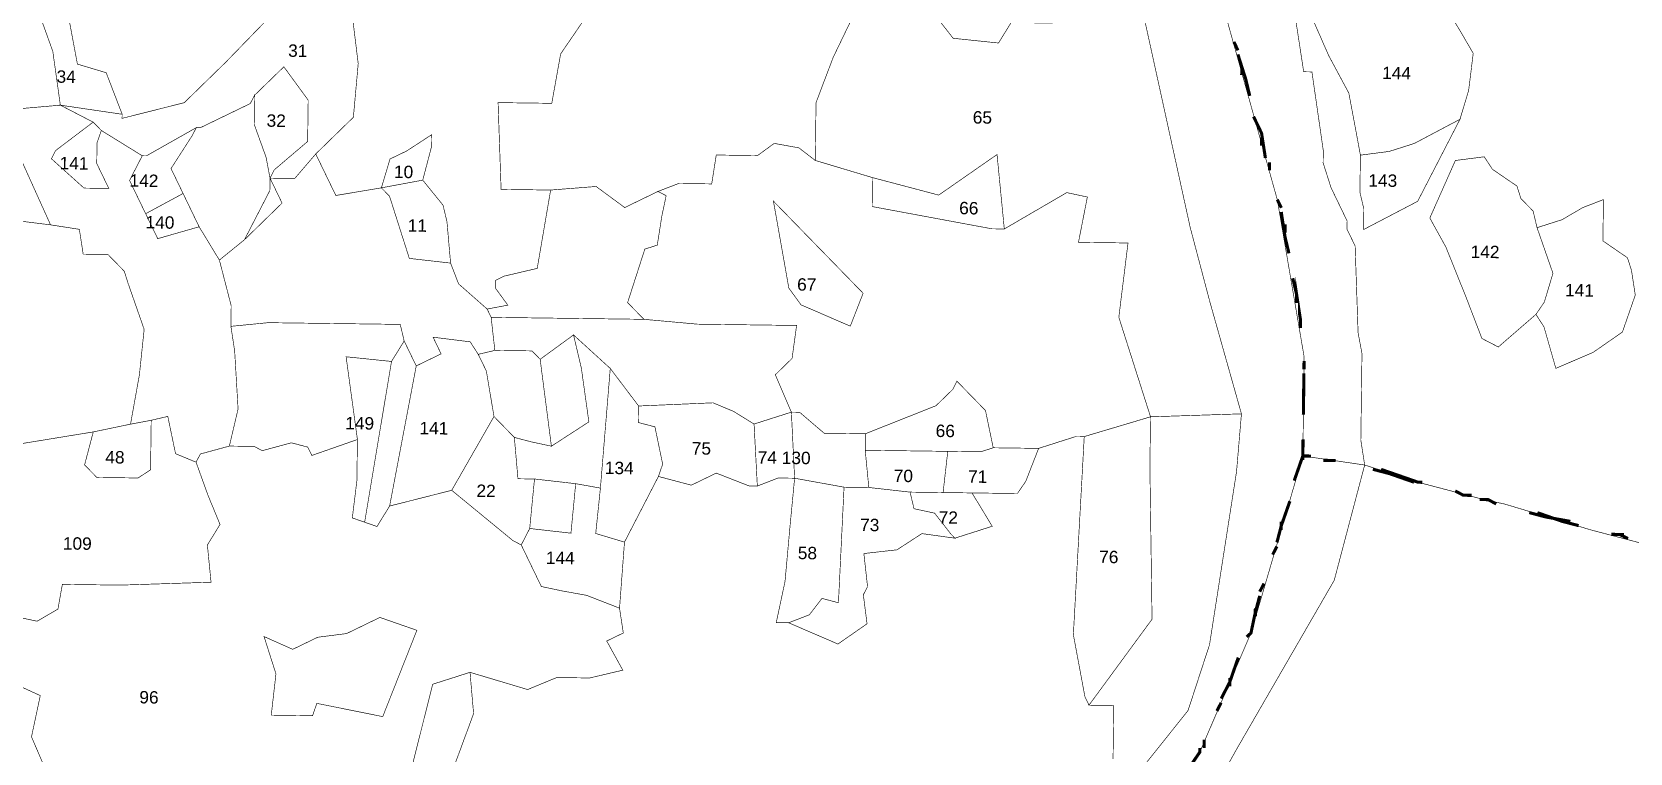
# Model space of a CAD drawing. Header units: metres. Extents: x 259177 to 277314, y 2171367 to 2185445.
# Drawn here: x 274169 to 275703, y 2176650 to 2177342 of the extents above; entities that cross this region are included whole.
import ezdxf

# ---------------------------------------------------------------- set-up
doc = ezdxf.new("R2010")
doc.units = ezdxf.units.M
doc.header["$MEASUREMENT"] = 0
for name, color, linetype in [('SURVEY NO.', 7, 'Continuous'), ('SURVEY PLOT BOUNDARY', 35, 'Continuous'), ('VILLAGE BOUNDARY', 212, 'Continuous')]:
    doc.layers.add(name, color=color, linetype=linetype)
doc.styles.add('PDF Arial', font='arial.ttf')

# ---------------------------------------------------------------- blocks, each defined once
blk = doc.blocks.new('FEWEWFEWQT')
at = {"layer": 'SURVEY PLOT BOUNDARY', "lineweight": 18, "const_width": 0.001}
for points in [[(282150.856, 2174210.3898), (282150.956, 2174210.5165), (282151.036, 2174210.7098), (282151.116, 2174210.9965), (282151.216, 2174210.9832), (282151.1693, 2174210.7965), (282151.016, 2174210.5232), (282150.9293, 2174210.3631)], [(282151.0893, 2174211.7366), (282151.1093, 2174211.6166), (282151.1226, 2174211.6166), (282151.1426, 2174211.4899), (282151.1426, 2174211.4699), (282151.156, 2174211.4299), (282151.1826, 2174211.3766), (282151.1826, 2174211.3632), (282151.196, 2174211.3366), (282151.2026, 2174211.1965), (282151.2093, 2174211.1632), (282151.2093, 2174211.0232), (282151.216, 2174210.9832), (282151.116, 2174210.9965), (282151.116, 2174211.1565), (282151.0693, 2174211.4099), (282150.9693, 2174211.7499)], [(282149.0428, 2174211.4432), (282149.0895, 2174211.3432), (282148.9095, 2174211.3632)], [(282150.796, 2174210.4031), (282150.936, 2174210.5832), (282150.9693, 2174210.6898), (282151.0093, 2174210.9699), (282151.016, 2174211.0632), (282150.9627, 2174211.2432), (282150.9293, 2174211.3632), (282150.836, 2174211.7633), (282150.836, 2174211.7699), (282150.8027, 2174211.9366), (282150.8293, 2174212.09), (282150.796, 2174212.2966), (282150.8227, 2174212.3033), (282150.9293, 2174212.29), (282150.916, 2174212.1766), (282150.9693, 2174211.7499), (282151.0693, 2174211.4099), (282151.116, 2174211.1565), (282151.116, 2174210.9965), (282151.036, 2174210.7098), (282150.956, 2174210.5165), (282150.856, 2174210.3898)], [(282149.5628, 2174211.7566), (282149.5828, 2174211.6099), (282149.5761, 2174211.5232), (282149.5161, 2174211.4632), (282149.4828, 2174211.4232), (282149.4428, 2174211.4232), (282149.4494, 2174211.4366), (282149.5028, 2174211.4832), (282149.5028, 2174211.5232), (282149.5028, 2174211.5499), (282149.4628, 2174211.6032), (282149.4161, 2174211.5566), (282149.4094, 2174211.5432), (282149.3294, 2174211.5032), (282149.3228, 2174211.5032), (282149.2428, 2174211.4566), (282149.2361, 2174211.4566), (282149.1695, 2174211.4966), (282149.1561, 2174211.5099), (282149.1028, 2174211.5366), (282149.2028, 2174211.5232), (282149.2028, 2174211.5166), (282149.3028, 2174211.5432), (282149.3694, 2174211.6099), (282149.4828, 2174211.7299)], [(282149.9627, 2174211.7099), (282149.9094, 2174211.6299), (282149.8961, 2174211.5499), (282149.8094, 2174211.5499), (282149.8161, 2174211.4099), (282149.8961, 2174211.4099), (282149.8761, 2174211.2832), (282149.8227, 2174211.2699), (282149.8094, 2174211.2632), (282149.8094, 2174211.2499), (282149.8294, 2174211.2232), (282149.7961, 2174211.2165), (282149.7494, 2174211.2566), (282149.7361, 2174211.2899), (282149.7294, 2174211.3566), (282149.7227, 2174211.3832), (282149.6894, 2174211.4232), (282149.7027, 2174211.4766), (282149.7027, 2174211.4966), (282149.6628, 2174211.4699), (282149.6361, 2174211.4566), (282149.6228, 2174211.4099), (282149.5494, 2174211.3966), (282149.5161, 2174211.4632), (282149.5761, 2174211.5232), (282149.5828, 2174211.6099), (282149.5628, 2174211.7566)], [(282150.396, 2174211.7299), (282150.3494, 2174211.6299), (282150.3227, 2174211.5566), (282150.3227, 2174211.4632), (282150.296, 2174211.4832), (282150.256, 2174211.4899), (282150.2294, 2174211.4699), (282150.1627, 2174211.4699), (282150.156, 2174211.4232), (282150.1027, 2174211.4232), (282150.0694, 2174211.4099), (282150.0161, 2174211.3832), (282149.9694, 2174211.4166), (282149.8961, 2174211.4099), (282149.8161, 2174211.4099), (282149.8094, 2174211.5499), (282149.8961, 2174211.5499), (282149.9094, 2174211.6299), (282149.9627, 2174211.7099)], [(282149.0695, 2174211.6766), (282149.0895, 2174211.6232), (282149.1028, 2174211.5366), (282149.0361, 2174211.5299)], [(282149.4828, 2174211.7299), (282149.3694, 2174211.6099), (282149.3028, 2174211.5432), (282149.2028, 2174211.5166), (282149.2028, 2174211.5232), (282149.1761, 2174211.5899), (282149.1295, 2174211.6032), (282149.1161, 2174211.6699)], [(282151.6626, 2174210.8632), (282151.5826, 2174210.8832), (282151.4426, 2174210.9232), (282151.4093, 2174210.9299), (282151.3026, 2174210.9565), (282151.216, 2174210.9832), (282151.2093, 2174211.0232), (282151.2093, 2174211.1632), (282151.2026, 2174211.1965), (282151.196, 2174211.3366), (282151.1826, 2174211.3632), (282151.1826, 2174211.3766), (282151.156, 2174211.4299), (282151.1426, 2174211.4699), (282151.1426, 2174211.4899), (282151.1226, 2174211.6166), (282151.1093, 2174211.6166), (282151.0893, 2174211.7366)], [(282151.116, 2174211.7166), (282151.1493, 2174211.6433), (282151.1826, 2174211.5832), (282151.196, 2174211.5166), (282151.2026, 2174211.4832), (282151.2026, 2174211.4232), (282151.2093, 2174211.3966), (282151.2093, 2174211.3632), (282151.296, 2174211.4099), (282151.3626, 2174211.5432), (282151.376, 2174211.5899), (282151.3826, 2174211.6499), (282151.3626, 2174211.6833), (282151.3293, 2174211.7366)], [(282150.836, 2174211.7633), (282150.9293, 2174211.3632), (282150.9627, 2174211.2432), (282151.016, 2174211.0632), (282150.8693, 2174211.0565), (282150.816, 2174211.2165), (282150.8293, 2174211.3366), (282150.7493, 2174211.3366), (282150.7627, 2174211.4099), (282150.7293, 2174211.4166), (282150.6293, 2174211.3566), (282150.616, 2174211.4766), (282150.5227, 2174211.4099), (282150.416, 2174211.4366), (282150.3227, 2174211.4632), (282150.3227, 2174211.5566), (282150.3494, 2174211.6299), (282150.396, 2174211.7299)], [(282150.516, 2174211.6966), (282150.5427, 2174211.6633), (282150.616, 2174211.6566), (282150.636, 2174211.6899)], [(282149.0361, 2174211.5299), (282149.1028, 2174211.5366), (282149.1561, 2174211.5099), (282149.0961, 2174211.4632), (282149.0895, 2174211.4499), (282149.1428, 2174211.4032), (282149.1828, 2174211.4032), (282149.1628, 2174211.4432), (282149.1628, 2174211.4766), (282149.1695, 2174211.4966), (282149.2361, 2174211.4566), (282149.2161, 2174211.4166), (282149.2428, 2174211.3632), (282149.2628, 2174211.3232), (282149.3294, 2174211.3432), (282149.3628, 2174211.2899), (282149.3828, 2174211.2165), (282149.3828, 2174211.1832), (282149.3894, 2174211.1432), (282149.3961, 2174211.0499), (282149.3828, 2174210.9899), (282149.3361, 2174210.9765), (282149.3294, 2174210.9632), (282149.2961, 2174210.9765), (282149.2828, 2174211.0365), (282149.2561, 2174211.0299), (282149.2228, 2174211.0232), (282149.2361, 2174211.1032), (282149.2428, 2174211.1765), (282149.2161, 2174211.2499), (282149.2095, 2174211.2699), (282149.1828, 2174211.2966), (282149.1428, 2174211.2966), (282149.1361, 2174211.3366), (282149.0895, 2174211.3432), (282149.0428, 2174211.4432)], [(282148.9095, 2174211.3632), (282149.0895, 2174211.3432), (282149.1361, 2174211.3366), (282149.1428, 2174211.2966), (282149.1828, 2174211.2966), (282149.2095, 2174211.2699), (282149.2161, 2174211.2499), (282149.2428, 2174211.1765), (282149.2361, 2174211.1032), (282149.2228, 2174211.0232), (282149.1628, 2174211.0099), (282149.0495, 2174210.9899)], [(282150.816, 2174210.5032), (282150.816, 2174210.5898), (282150.776, 2174210.5898), (282150.876, 2174210.7298), (282150.8693, 2174210.9765), (282150.8693, 2174211.0565), (282151.016, 2174211.0632), (282151.0093, 2174210.9699), (282150.9693, 2174210.6898), (282150.936, 2174210.5832), (282150.796, 2174210.4031)], [(282149.0495, 2174210.9899), (282149.1628, 2174211.0099), (282149.1495, 2174210.9565), (282149.1695, 2174210.9365), (282149.2361, 2174210.9365), (282149.2561, 2174210.9499), (282149.2561, 2174211.0299), (282149.2828, 2174211.0365), (282149.2961, 2174210.9765), (282149.3294, 2174210.9632), (282149.3494, 2174210.9099), (282149.3694, 2174210.8632), (282149.3494, 2174210.8298), (282149.3561, 2174210.7698), (282149.2095, 2174210.7632), (282149.1161, 2174210.7632), (282149.1095, 2174210.7232), (282149.0761, 2174210.7032), (282149.0095, 2174210.7165)], [(282149.7094, 2174210.3565), (282149.7827, 2174210.5632), (282149.7761, 2174210.6298), (282149.8694, 2174210.6032), (282149.9161, 2174210.6232), (282149.9694, 2174210.6232), (282150.0227, 2174210.6365), (282149.9961, 2174210.6832), (282150.0227, 2174210.6965), (282150.0161, 2174210.7365), (282150.0227, 2174210.8432), (282150.0761, 2174210.9499), (282150.1294, 2174210.9365), (282150.1694, 2174210.9565), (282150.2227, 2174210.9365), (282150.236, 2174210.9365), (282150.2694, 2174210.9499), (282150.296, 2174210.9499), (282150.2894, 2174210.8699), (282150.2827, 2174210.7832), (282150.2694, 2174210.7165), (282150.2894, 2174210.7165), (282150.3694, 2174210.6832), (282150.416, 2174210.7165), (282150.4094, 2174210.7632), (282150.416, 2174210.7765), (282150.4094, 2174210.8298), (282150.4627, 2174210.8365), (282150.5027, 2174210.8632), (282150.556, 2174210.8565), (282150.616, 2174210.8765), (282150.5827, 2174210.9299), (282150.656, 2174210.9299), (282150.6693, 2174210.9499), (282150.6893, 2174211.0032), (282150.7493, 2174211.0232), (282150.7627, 2174211.0232), (282150.7493, 2174210.7032), (282150.7693, 2174210.6032), (282150.776, 2174210.5898), (282150.816, 2174210.5898), (282150.816, 2174210.5032)], [(282149.0961, 2174210.4565), (282149.0695, 2174210.5165), (282149.0828, 2174210.5832), (282148.9628, 2174210.6365)], [(282149.0095, 2174210.7165), (282149.0761, 2174210.7032), (282149.1095, 2174210.7232), (282149.1161, 2174210.7632), (282149.2095, 2174210.7632), (282149.3561, 2174210.7698), (282149.3494, 2174210.8298), (282149.3694, 2174210.8632), (282149.3494, 2174210.9099), (282149.3294, 2174210.9632), (282149.3361, 2174210.9765), (282149.3828, 2174210.9899), (282149.4228, 2174210.9899), (282149.4361, 2174210.9832), (282149.4828, 2174210.9965), (282149.5094, 2174210.9899), (282149.5161, 2174210.9765), (282149.5894, 2174211.0032), (282149.5894, 2174210.9965), (282149.5894, 2174210.9365), (282149.5828, 2174210.8765), (282149.6028, 2174210.8699), (282149.6228, 2174210.8632), (282149.6428, 2174210.8965), (282149.7427, 2174210.9232), (282149.8427, 2174210.8432), (282149.8561, 2174210.8365), (282149.8894, 2174210.7698), (282149.9227, 2174210.7632), (282149.9627, 2174210.7565), (282150.0161, 2174210.7365), (282150.0227, 2174210.6965), (282149.9961, 2174210.6832), (282150.0227, 2174210.6365), (282149.9694, 2174210.6232), (282149.9161, 2174210.6232), (282149.8694, 2174210.6032), (282149.7761, 2174210.6298), (282149.7161, 2174210.6098), (282149.6828, 2174210.4698)], [(282150.9293, 2174210.3631), (282151.016, 2174210.5232), (282151.1693, 2174210.7965), (282151.216, 2174210.9832), (282151.3026, 2174210.9565), (282151.4093, 2174210.9299), (282151.4426, 2174210.9232), (282151.5826, 2174210.8832), (282151.6626, 2174210.8632), (282151.7693, 2174210.8432), (282151.8226, 2174210.8298), (282151.9892, 2174210.7832), (282152.0959, 2174210.7565), (282152.1026, 2174210.7165), (282152.2359, 2174210.6898), (282152.3692, 2174210.6698), (282152.4359, 2174210.6565), (282152.5892, 2174210.5098)], [(282148.7095, 2174210.4031), (282148.4695, 2174210.6098), (282148.5495, 2174210.7232), (282148.6095, 2174210.7032), (282148.6962, 2174210.6965), (282148.7895, 2174210.6965), (282148.8761, 2174210.6832), (282148.9628, 2174210.6365), (282149.0828, 2174210.5832), (282149.0695, 2174210.5165), (282149.0961, 2174210.4565)]]:
    blk.add_lwpolyline(points, dxfattribs=at)
for points in [[(282150.7027, 2174211.6899), (282150.636, 2174211.6899), (282150.616, 2174211.6566), (282150.5427, 2174211.6633), (282150.516, 2174211.6966), (282150.5294, 2174211.7299), (282150.5427, 2174211.7499), (282150.5694, 2174211.7433), (282150.616, 2174211.7433), (282150.6827, 2174211.7899)], [(282149.2028, 2174211.5232), (282149.1028, 2174211.5366), (282149.0895, 2174211.6232), (282149.0695, 2174211.6766), (282149.0761, 2174211.7033), (282149.0695, 2174211.7766), (282149.1495, 2174211.6966), (282149.1161, 2174211.6699), (282149.1295, 2174211.6032), (282149.1761, 2174211.5899)], [(282151.116, 2174211.7166), (282151.2026, 2174211.7299), (282151.2826, 2174211.7433), (282151.3293, 2174211.7366), (282151.3626, 2174211.6833), (282151.3826, 2174211.6499), (282151.376, 2174211.5899), (282151.3626, 2174211.5432), (282151.2893, 2174211.5032), (282151.2493, 2174211.4899), (282151.2026, 2174211.4832), (282151.196, 2174211.5166), (282151.1826, 2174211.5832), (282151.1493, 2174211.6433)], [(282149.4428, 2174211.4232), (282149.4361, 2174211.4566), (282149.4161, 2174211.5099), (282149.4161, 2174211.5566), (282149.4628, 2174211.6032), (282149.5028, 2174211.5499), (282149.5028, 2174211.5232), (282149.5028, 2174211.4832), (282149.4494, 2174211.4366)], [(282149.4428, 2174211.4232), (282149.4428, 2174211.4032), (282149.4028, 2174211.3232), (282149.3628, 2174211.2899), (282149.3294, 2174211.3432), (282149.3028, 2174211.3966), (282149.2828, 2174211.4366), (282149.3161, 2174211.4899), (282149.3228, 2174211.5032), (282149.3294, 2174211.5032), (282149.4094, 2174211.5432), (282149.4161, 2174211.5566), (282149.4161, 2174211.5099), (282149.4361, 2174211.4566)], [(282151.2026, 2174211.4832), (282151.2493, 2174211.4899), (282151.2893, 2174211.5032), (282151.3626, 2174211.5432), (282151.296, 2174211.4099), (282151.2093, 2174211.3632), (282151.2093, 2174211.3966), (282151.2026, 2174211.4232)], [(282149.1695, 2174211.4966), (282149.1628, 2174211.4766), (282149.1628, 2174211.4432), (282149.1828, 2174211.4032), (282149.1428, 2174211.4032), (282149.0895, 2174211.4499), (282149.0961, 2174211.4632), (282149.1561, 2174211.5099)], [(282149.3028, 2174211.3966), (282149.2428, 2174211.3632), (282149.2161, 2174211.4166), (282149.2361, 2174211.4566), (282149.2428, 2174211.4566), (282149.3228, 2174211.5032), (282149.3161, 2174211.4899), (282149.2828, 2174211.4366)], [(282149.6894, 2174211.4232), (282149.6228, 2174211.4099), (282149.6361, 2174211.4566), (282149.6628, 2174211.4699), (282149.7027, 2174211.4966), (282149.7027, 2174211.4766)], [(282150.416, 2174211.4366), (282150.416, 2174211.3899), (282150.6093, 2174211.3566), (282150.6293, 2174211.3566), (282150.7293, 2174211.4166), (282150.7627, 2174211.4099), (282150.7493, 2174211.3366), (282150.8293, 2174211.3366), (282150.816, 2174211.2165), (282150.8693, 2174211.0565), (282150.7627, 2174211.0232), (282150.7493, 2174211.0232), (282150.6893, 2174211.0032), (282150.616, 2174211.0032), (282150.6027, 2174211.0632), (282150.556, 2174211.1099), (282150.5494, 2174211.0965), (282150.5227, 2174211.0699), (282150.4094, 2174211.0232), (282150.3427, 2174211.0232), (282150.3027, 2174211.0565), (282150.2894, 2174211.0565), (282150.2627, 2174211.1165), (282150.2894, 2174211.1432), (282150.296, 2174211.1965), (282150.1361, 2174211.1965), (282150.0494, 2174211.2032), (282150.0227, 2174211.2299), (282150.0494, 2174211.3166), (282150.0694, 2174211.3232), (282150.0761, 2174211.3699), (282150.0827, 2174211.4032), (282150.0694, 2174211.4099), (282150.1027, 2174211.4232), (282150.156, 2174211.4232), (282150.1627, 2174211.4699), (282150.2294, 2174211.4699), (282150.256, 2174211.4899), (282150.296, 2174211.4832), (282150.3227, 2174211.4632)], [(282150.6293, 2174211.3566), (282150.6093, 2174211.3566), (282150.416, 2174211.3899), (282150.416, 2174211.4366), (282150.5227, 2174211.4099), (282150.616, 2174211.4766)], [(282151.4893, 2174211.2299), (282151.4293, 2174211.1765), (282151.4026, 2174211.1899), (282151.376, 2174211.2566), (282151.3426, 2174211.3366), (282151.316, 2174211.3832), (282151.356, 2174211.4766), (282151.4026, 2174211.4832), (282151.416, 2174211.4632), (282151.456, 2174211.4366), (282151.4626, 2174211.4166), (282151.4826, 2174211.3966), (282151.4893, 2174211.3699), (282151.5159, 2174211.2966), (282151.5026, 2174211.2499)], [(282151.316, 2174211.3832), (282151.3426, 2174211.3366), (282151.376, 2174211.2566), (282151.4026, 2174211.1899), (282151.4293, 2174211.1765), (282151.4893, 2174211.2299), (282151.5026, 2174211.2099), (282151.5226, 2174211.1432), (282151.5826, 2174211.1699), (282151.6293, 2174211.2032), (282151.6493, 2174211.2632), (282151.6426, 2174211.3032), (282151.6359, 2174211.3232), (282151.5959, 2174211.3499), (282151.5959, 2174211.4166), (282151.5626, 2174211.4032), (282151.5293, 2174211.3832), (282151.4893, 2174211.3699), (282151.4826, 2174211.3966), (282151.4626, 2174211.4166), (282151.456, 2174211.4366), (282151.416, 2174211.4632), (282151.4026, 2174211.4832), (282151.356, 2174211.4766)], [(282149.6628, 2174211.1632), (282149.6561, 2174211.1899), (282149.4428, 2174211.1899), (282149.3828, 2174211.1832), (282149.3828, 2174211.2165), (282149.3628, 2174211.2899), (282149.4028, 2174211.3232), (282149.4628, 2174211.3832), (282149.4428, 2174211.4232), (282149.4828, 2174211.4232), (282149.5161, 2174211.4632), (282149.5494, 2174211.3966), (282149.6228, 2174211.4099), (282149.6361, 2174211.3966), (282149.6694, 2174211.2966), (282149.7361, 2174211.2899), (282149.7494, 2174211.2566), (282149.7961, 2174211.2165), (282149.8027, 2174211.2032), (282149.8094, 2174211.1499), (282149.7827, 2174211.1432), (282149.7694, 2174211.1632), (282149.7094, 2174211.1699), (282149.7227, 2174211.1432), (282149.6828, 2174211.1232)], [(282149.4028, 2174211.3232), (282149.4428, 2174211.4032), (282149.4428, 2174211.4232), (282149.4628, 2174211.3832)], [(282149.7361, 2174211.2899), (282149.6694, 2174211.2966), (282149.6361, 2174211.3966), (282149.6228, 2174211.4099), (282149.6894, 2174211.4232), (282149.7227, 2174211.3832), (282149.7294, 2174211.3566)], [(282150.0494, 2174211.2032), (282149.9094, 2174211.2032), (282149.8027, 2174211.2032), (282149.7961, 2174211.2165), (282149.8294, 2174211.2232), (282149.8094, 2174211.2499), (282149.8094, 2174211.2632), (282149.8227, 2174211.2699), (282149.8761, 2174211.2832), (282149.8961, 2174211.4099), (282149.9694, 2174211.4166), (282150.0161, 2174211.3832), (282150.0694, 2174211.4099), (282150.0827, 2174211.4032), (282150.0761, 2174211.3699), (282150.0694, 2174211.3232), (282150.0494, 2174211.3166), (282150.0227, 2174211.2299)], [(282151.4893, 2174211.2299), (282151.5026, 2174211.2499), (282151.5159, 2174211.2966), (282151.4893, 2174211.3699), (282151.5293, 2174211.3832), (282151.5626, 2174211.4032), (282151.5959, 2174211.4166), (282151.5959, 2174211.3499), (282151.6359, 2174211.3232), (282151.6426, 2174211.3032), (282151.6493, 2174211.2632), (282151.6293, 2174211.2032), (282151.5826, 2174211.1699), (282151.5226, 2174211.1432), (282151.5026, 2174211.2099)], [(282149.2428, 2174211.3632), (282149.3028, 2174211.3966), (282149.3294, 2174211.3432), (282149.2628, 2174211.3232)], [(282150.4027, 2174211.2499), (282150.3827, 2174211.1965), (282150.3027, 2174211.2299), (282150.2827, 2174211.2566), (282150.256, 2174211.3966)], [(282150.4027, 2174211.2499), (282150.256, 2174211.3966), (282150.2827, 2174211.2566), (282150.3027, 2174211.2299), (282150.3827, 2174211.1965)], [(282149.8094, 2174211.1499), (282149.8027, 2174211.2032), (282149.9094, 2174211.2032), (282150.0494, 2174211.2032), (282150.1361, 2174211.1965), (282150.296, 2174211.1965), (282150.2894, 2174211.1432), (282150.2627, 2174211.1165), (282150.2894, 2174211.0565), (282150.2294, 2174211.0365), (282150.196, 2174211.0565), (282150.1627, 2174211.0699), (282150.0427, 2174211.0632), (282149.9961, 2174211.1232), (282149.9361, 2174211.1765), (282149.8827, 2174211.1365), (282149.8694, 2174211.1499)], [(282149.6628, 2174211.1632), (282149.6428, 2174211.1299), (282149.5694, 2174211.1365), (282149.5894, 2174211.0032), (282149.5161, 2174210.9765), (282149.5094, 2174210.9899), (282149.4828, 2174210.9965), (282149.4361, 2174210.9832), (282149.4228, 2174210.9899), (282149.3828, 2174210.9899), (282149.3961, 2174211.0499), (282149.3894, 2174211.1432), (282149.3828, 2174211.1832), (282149.4428, 2174211.1899), (282149.6561, 2174211.1899)], [(282149.7827, 2174211.1432), (282149.7961, 2174211.1165), (282149.8094, 2174211.0432), (282149.7427, 2174210.9232), (282149.6428, 2174210.8965), (282149.6828, 2174211.1232), (282149.7227, 2174211.1432), (282149.7094, 2174211.1699), (282149.7694, 2174211.1632)], [(282149.9961, 2174211.1232), (282149.9827, 2174210.9299), (282149.9427, 2174210.9365), (282149.8761, 2174210.9432), (282149.8494, 2174210.9432), (282149.8427, 2174211.0099), (282149.8694, 2174211.0032), (282149.9027, 2174210.9965), (282149.9627, 2174211.0365), (282149.9494, 2174211.1232), (282149.9361, 2174211.1765)], [(282149.9027, 2174210.9965), (282149.8827, 2174211.1365), (282149.9361, 2174211.1765), (282149.9494, 2174211.1232), (282149.9627, 2174211.0365)], [(282149.6828, 2174211.1232), (282149.6428, 2174210.8965), (282149.6228, 2174210.8632), (282149.6028, 2174210.8699), (282149.6161, 2174210.9565), (282149.6428, 2174211.1299), (282149.6628, 2174211.1632)], [(282149.8827, 2174211.1365), (282149.9027, 2174210.9965), (282149.8694, 2174211.0032), (282149.8427, 2174211.0099), (282149.8094, 2174211.0432), (282149.7961, 2174211.1165), (282149.7827, 2174211.1432), (282149.8094, 2174211.1499), (282149.8694, 2174211.1499)], [(282149.6428, 2174211.1299), (282149.6161, 2174210.9565), (282149.6028, 2174210.8699), (282149.5828, 2174210.8765), (282149.5894, 2174210.9365), (282149.5894, 2174210.9965), (282149.5894, 2174211.0032), (282149.5694, 2174211.1365)], [(282150.0427, 2174211.0632), (282150.0427, 2174211.0365), (282150.0694, 2174211.0299), (282150.0827, 2174210.9699), (282150.0761, 2174210.9499), (282150.0227, 2174210.8432), (282149.9761, 2174210.8565), (282149.9827, 2174210.9299), (282149.9961, 2174211.1232)], [(282150.616, 2174211.0032), (282150.596, 2174210.9965), (282150.5427, 2174210.9965), (282150.4094, 2174210.9965), (282150.4094, 2174211.0232), (282150.5227, 2174211.0699), (282150.5494, 2174211.0965), (282150.556, 2174211.1099), (282150.6027, 2174211.0632)], [(282150.2294, 2174211.0365), (282150.236, 2174210.9365), (282150.2227, 2174210.9365), (282150.1694, 2174210.9565), (282150.1294, 2174210.9365), (282150.0761, 2174210.9499), (282150.0827, 2174210.9699), (282150.0694, 2174211.0299), (282150.0427, 2174211.0365), (282150.0427, 2174211.0632), (282150.1627, 2174211.0699), (282150.196, 2174211.0565)], [(282149.8761, 2174210.9432), (282149.8694, 2174210.8632), (282149.8561, 2174210.8365), (282149.8427, 2174210.8432), (282149.7427, 2174210.9232), (282149.8094, 2174211.0432), (282149.8427, 2174211.0099), (282149.8494, 2174210.9432)], [(282150.296, 2174210.9499), (282150.2694, 2174210.9499), (282150.236, 2174210.9365), (282150.2294, 2174211.0365), (282150.2894, 2174211.0565)], [(282150.4094, 2174211.0232), (282150.4094, 2174210.9965), (282150.416, 2174210.9365), (282150.376, 2174210.9365), (282150.296, 2174210.9499), (282150.2894, 2174211.0565), (282150.3027, 2174211.0565), (282150.3427, 2174211.0232)], [(282150.776, 2174210.5898), (282150.7693, 2174210.6032), (282150.7493, 2174210.7032), (282150.7627, 2174211.0232), (282150.8693, 2174211.0565), (282150.8693, 2174210.9765), (282150.876, 2174210.7298)], [(282149.1628, 2174211.0099), (282149.2228, 2174211.0232), (282149.2561, 2174211.0299), (282149.2561, 2174210.9499), (282149.2361, 2174210.9365), (282149.1695, 2174210.9365), (282149.1495, 2174210.9565)], [(282150.536, 2174210.9299), (282150.4827, 2174210.9299), (282150.416, 2174210.9365), (282150.4094, 2174210.9965), (282150.5427, 2174210.9965)], [(282150.6893, 2174211.0032), (282150.6693, 2174210.9499), (282150.656, 2174210.9299), (282150.5827, 2174210.9299), (282150.536, 2174210.9299), (282150.5427, 2174210.9965), (282150.596, 2174210.9965), (282150.616, 2174211.0032)], [(282149.9827, 2174210.9299), (282149.9761, 2174210.8565), (282150.0227, 2174210.8432), (282150.0161, 2174210.7365), (282149.9627, 2174210.7565), (282149.9227, 2174210.7632), (282149.8894, 2174210.7698), (282149.8561, 2174210.8365), (282149.8694, 2174210.8632), (282149.9361, 2174210.8565), (282149.9427, 2174210.9365)], [(282149.9427, 2174210.9365), (282149.9361, 2174210.8565), (282149.8694, 2174210.8632), (282149.8761, 2174210.9432)], [(282150.376, 2174210.9365), (282150.3694, 2174210.7498), (282150.3427, 2174210.7565), (282150.3227, 2174210.7298), (282150.2894, 2174210.7165), (282150.2694, 2174210.7165), (282150.2827, 2174210.7832), (282150.2894, 2174210.8699), (282150.296, 2174210.9499)], [(282150.4827, 2174210.9299), (282150.4894, 2174210.9032), (282150.5227, 2174210.8965), (282150.5494, 2174210.8632), (282150.556, 2174210.8565), (282150.5027, 2174210.8632), (282150.4627, 2174210.8365), (282150.4094, 2174210.8298), (282150.416, 2174210.7765), (282150.4094, 2174210.7632), (282150.416, 2174210.7165), (282150.3694, 2174210.6832), (282150.2894, 2174210.7165), (282150.3227, 2174210.7298), (282150.3427, 2174210.7565), (282150.3694, 2174210.7498), (282150.376, 2174210.9365), (282150.416, 2174210.9365)], [(282150.5827, 2174210.9299), (282150.616, 2174210.8765), (282150.556, 2174210.8565), (282150.5494, 2174210.8632), (282150.5227, 2174210.8965), (282150.4894, 2174210.9032), (282150.4827, 2174210.9299), (282150.536, 2174210.9299)], [(282149.6894, 2174210.6965), (282149.6361, 2174210.5565), (282149.5294, 2174210.5765), (282149.5228, 2174210.5565), (282149.4561, 2174210.5565), (282149.4628, 2174210.6232), (282149.4428, 2174210.6832), (282149.4894, 2174210.6632), (282149.5294, 2174210.6832), (282149.5761, 2174210.6898), (282149.6294, 2174210.7165)], [(282149.6894, 2174210.6965), (282149.6294, 2174210.7165), (282149.5761, 2174210.6898), (282149.5294, 2174210.6832), (282149.4894, 2174210.6632), (282149.4428, 2174210.6832), (282149.4628, 2174210.6232), (282149.4561, 2174210.5565), (282149.5228, 2174210.5565), (282149.5294, 2174210.5765), (282149.6361, 2174210.5565)], [(282149.7094, 2174210.3565), (282149.6761, 2174210.4231), (282149.5894, 2174210.4231), (282149.5828, 2174210.4765), (282149.6828, 2174210.4698), (282149.7161, 2174210.6098), (282149.7761, 2174210.6298), (282149.7827, 2174210.5632)]]:
    blk.add_lwpolyline(points, close=True, dxfattribs=at)
at = {"layer": 'VILLAGE BOUNDARY', "const_width": 0.005}
for points in [[(282150.996, 2174211.6633), (282151.0027, 2174211.6499)], [(282151.0227, 2174211.5766), (282151.016, 2174211.6032), (282151.0027, 2174211.6433)], [(282151.0093, 2174211.6232), (282151.0093, 2174211.6099)], [(282151.0293, 2174211.5432), (282151.0426, 2174211.5166), (282151.0493, 2174211.4766)], [(282151.0426, 2174211.4966), (282151.0426, 2174211.5099)], [(282151.056, 2174211.4566), (282151.056, 2174211.4699)], [(282151.0693, 2174211.4099), (282151.076, 2174211.3966)], [(282151.0893, 2174211.3232), (282151.0826, 2174211.3499), (282151.076, 2174211.3899)], [(282151.0826, 2174211.3699), (282151.0826, 2174211.3566)], [(282151.096, 2174211.2832), (282151.1026, 2174211.2566)], [(282151.1093, 2174211.2032), (282151.1093, 2174211.2165), (282151.1026, 2174211.2566), (282151.1026, 2174211.2432)], [(282151.116, 2174211.1499), (282151.116, 2174211.1365)], [(282151.116, 2174211.0632), (282151.116, 2174211.0899), (282151.116, 2174211.1299)], [(282151.116, 2174211.1099), (282151.116, 2174211.0899)], [(282151.1293, 2174210.9965), (282151.116, 2174210.9965), (282151.116, 2174211.0232)], [(282151.116, 2174210.9965), (282151.1026, 2174210.9565)], [(282151.116, 2174210.9899), (282151.116, 2174210.9965), (282151.1226, 2174210.9965)], [(282151.1493, 2174210.9899), (282151.1626, 2174210.9899)], [(282151.1693, 2174210.9899), (282151.156, 2174210.9899)], [(282151.2293, 2174210.9765), (282151.256, 2174210.9699), (282151.296, 2174210.9565)], [(282151.3093, 2174210.9565), (282151.3026, 2174210.9565), (282151.2826, 2174210.9632), (282151.2426, 2174210.9765)], [(282151.3893, 2174210.9365), (282151.376, 2174210.9365), (282151.3626, 2174210.9432)], [(282151.076, 2174210.8565), (282151.0826, 2174210.8832), (282151.096, 2174210.9232)], [(282151.4293, 2174210.9232), (282151.416, 2174210.9299), (282151.4093, 2174210.9299), (282151.4026, 2174210.9299)], [(282151.4826, 2174210.9099), (282151.5093, 2174210.9032), (282151.5493, 2174210.8965)], [(282151.5626, 2174210.8899), (282151.5359, 2174210.8965), (282151.4959, 2174210.9099)], [(282151.0826, 2174210.8899), (282151.0826, 2174210.8765)], [(282151.6159, 2174210.8765), (282151.6359, 2174210.8765)], [(282151.6426, 2174210.8699), (282151.6293, 2174210.8765)], [(282151.076, 2174210.8499), (282151.0693, 2174210.8365)], [(282151.0493, 2174210.7765), (282151.056, 2174210.7898)], [(282151.0493, 2174210.7698), (282151.0426, 2174210.7432), (282151.036, 2174210.7098), (282151.0293, 2174210.7032)], [(282151.0426, 2174210.7365), (282151.0426, 2174210.7498)], [(282150.9893, 2174210.6032), (282151.0027, 2174210.6298), (282151.016, 2174210.6698)], [(282151.0027, 2174210.6365), (282151.0027, 2174210.6232)], [(282150.9893, 2174210.5965), (282150.9827, 2174210.5832)], [(282150.956, 2174210.5232), (282150.956, 2174210.5165), (282150.9427, 2174210.4965), (282150.916, 2174210.4632)], [(282150.9627, 2174210.5232), (282150.9627, 2174210.5365)]]:
    blk.add_lwpolyline(points, dxfattribs=at)
at = {"layer": 'SURVEY NO.', "char_height": 0.02, "attachment_point": 7, "style": 'PDF Arial'}
for s, insert in [('31', (282149.4694, 2174211.6192)), ('144', (282151.236, 2174211.6065)), ('34', (282149.0961, 2174211.5725)), ('65', (282150.576, 2174211.5259)), ('32', (282149.4361, 2174211.5059)), ('141', (282149.1028, 2174211.4331)), ('143', (282151.216, 2174211.4325)), ('142', (282149.2161, 2174211.4065)), ('10', (282149.6428, 2174211.4259)), ('66', (282150.556, 2174211.3792)), ('140', (282149.2428, 2174211.3392)), ('11', (282149.6661, 2174211.3398)), ('142', (282151.3826, 2174211.3198)), ('67', (282150.296, 2174211.2525)), ('141', (282151.5359, 2174211.2598)), ('149', (282149.5694, 2174211.0192)), ('66', (282150.5227, 2174211.0192)), ('141', (282149.6894, 2174211.0131)), ('75', (282150.1294, 2174210.9858)), ('74 130', (282150.236, 2174210.9725)), ('48', (282149.1828, 2174210.9592)), ('134', (282149.9894, 2174210.9525)), ('70', (282150.456, 2174210.9458)), ('71', (282150.576, 2174210.9464)), ('22', (282149.7827, 2174210.9131)), ('73', (282150.4027, 2174210.8658)), ('72', (282150.5294, 2174210.8797)), ('109', (282149.1161, 2174210.8192)), ('58', (282150.3027, 2174210.8192)), ('76', (282150.7893, 2174210.8192)), ('144', (282149.8961, 2174210.8064)), ('96', (282149.2428, 2174210.5725))]:
    blk.add_mtext(s, dxfattribs=dict(at, insert=insert))

msp = doc.modelspace()

# ---------------------------------------------------------------- block references
at = {"xscale": 594.7216958835667, "yscale": 594.7216958835667, "zscale": 594.7216958835667, "rotation": 359.254356221976}
msp.add_blockref('FEWEWFEWQT', (-184338996.6, -1288580324.6), dxfattribs=at)

doc.saveas('drawing.dxf')
